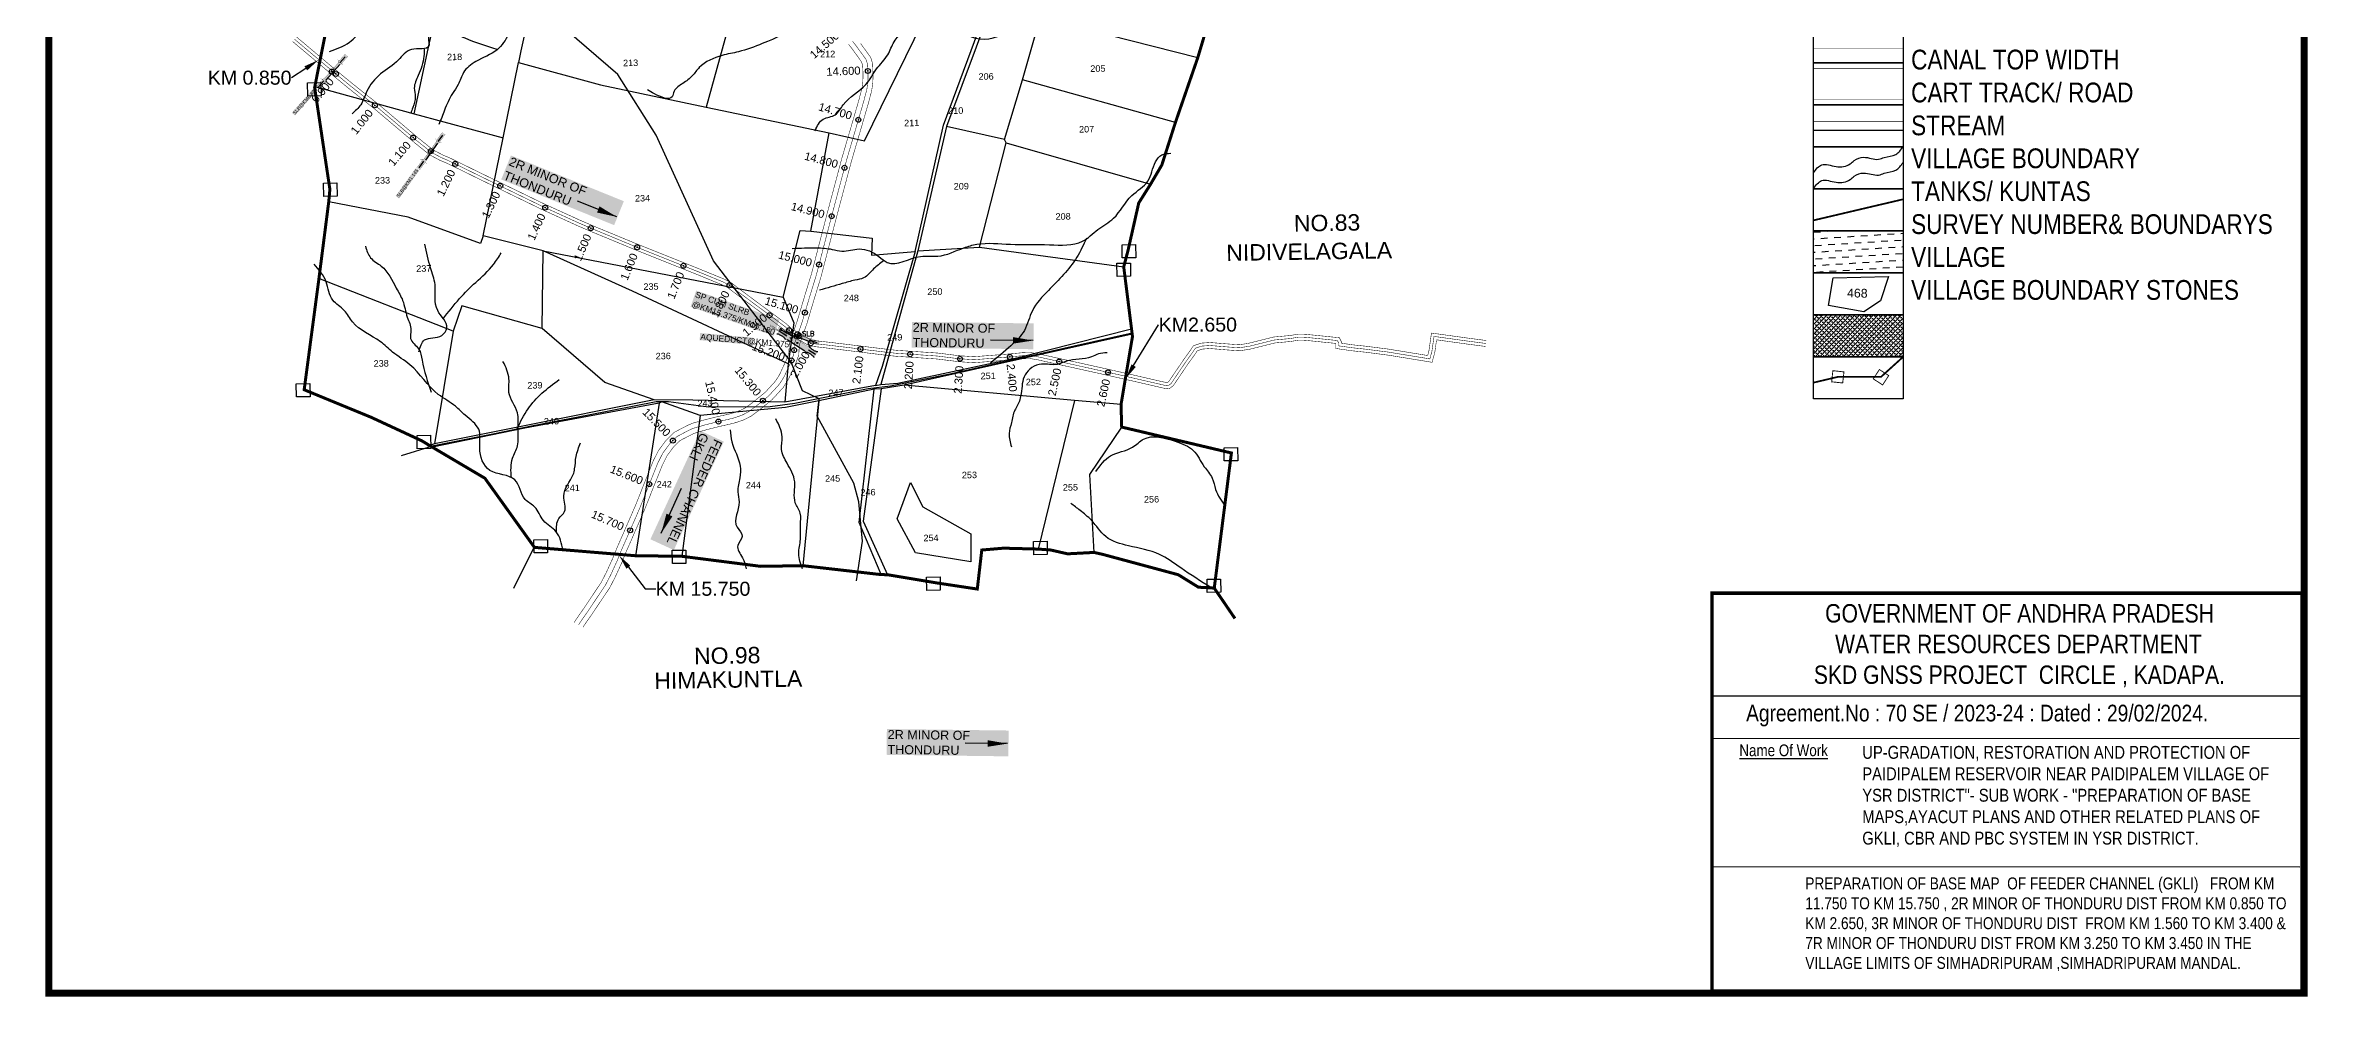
# Model space of a CAD drawing. Header units: inches. Extents: x 188249 to 207649, y 1614199 to 1620310.
# Drawn here: x 188249 to 192772, y 1614736 to 1616638 of the extents above; entities that cross this region are included whole.
import ezdxf
from ezdxf import colors
from ezdxf.entities.mleader import LeaderData, LeaderLine
from ezdxf.enums import TextEntityAlignment as Align
from ezdxf.math import Vec2, Vec3

# ---------------------------------------------------------------- set-up
doc = ezdxf.new("R2010")
doc.units = ezdxf.units.IN
doc.header["$LTSCALE"] = 15
doc.header["$MEASUREMENT"] = 0
doc.header["$PDMODE"] = 32
doc.header["$PDSIZE"] = 10
doc.linetypes.add('ACAD_ISO02W100', pattern=[15, 12, -3])
doc.linetypes.add('HIDDEN2', pattern=[0.1875, 0.125, -0.0625])
for name, color, linetype in [('BOUNDRY STONES', 240, 'Continuous'), ('CANAL1', 7, 'Continuous'), ('CHANAGE', 1, 'Continuous'), ('CS', 134, 'Continuous'), ('FRAME 025', 7, 'Continuous'), ('PAPER SIZE', 5, 'Continuous'), ('PLOT NO', 7, 'Continuous'), ('PLOTS', 7, 'Continuous'), ('PLOTS NO', 7, 'Continuous'), ('POINT', 2, 'Continuous'), ('ROADS', 1, 'Continuous'), ('STREAMS', 4, 'Continuous'), ('STRUCTURE', 5, 'Continuous'), ('tank', 4, 'Continuous'), ('TEXT', 1, 'Continuous'), ('text2', 7, 'Continuous'), ('TITLEBLOCK', 7, 'Continuous'), ('VILLAGE', 30, 'Continuous'), ('VILLAGE BOUNDRY', 5, 'Continuous'), ('VILLAGE STONES', 240, 'Continuous')]:
    doc.layers.add(name, color=color, linetype=linetype)
doc.styles.add('ARIALN', font='ARIALN.TTF')
doc.styles.add('section', font='romant.shx', dxfattribs={"height": 2})
doc.styles.get("Standard").update_dxf_attribs({"font": 'arial.ttf'})
doc.linetypes.add('DOTS', pattern='A,1e-06,-3,["●",Standard,S=3,R=0,X=-1.25,Y=-1.25],-3', length=6.000001)
doc.dimstyles.get("Standard").update_dxf_attribs({"dimtxt": 0.18, "dimasz": 0.18, "dimexe": 0.18, "dimexo": 0.0625, "dimgap": 0.09, "dimtad": 0, "dimtih": 1, "dimtoh": 1, "dimdec": 4, "dimzin": 0, "dimdsep": 46, "dimtxsty": 'Standard', "dimcen": 0.09, "dimadec": 0, "dimazin": 0, "dimtfac": 1, "dimtdec": 4, "dimtofl": 0, "dimtmove": 0, "dimatfit": 3, "dimfxl": 1, "dimtolj": 1, "dimtzin": 0, "dimarcsym": 0})

# ---------------------------------------------------------------- blocks, each defined once
blk = doc.blocks.new('SLB')
at = {"layer": 'STRUCTURE'}
h = blk.add_hatch(dxfattribs=at)
h.set_pattern_fill('DOTS', color=6, scale=20, angle=320.37225, style=0)
h.set_pattern_definition([(320.372247934, (-159.4327, -72.9564), (1.2786241598, 0.5641323054), [0, -1.25])])
h.paths.add_polyline_path([(769699.5, 1706871.1), (769699.5, 1706861.1), (769729.1, 1706861.1), (769732.1, 1706863.1), (769792.1, 1706863.1), (769795.1, 1706861.1), (769824.7, 1706861.1), (769824.7, 1706871.1), (769795.1, 1706871.1), (769792.1, 1706869.1), (769732.1, 1706869.1), (769729.1, 1706871.1)])
at = {"layer": 'STRUCTURE', "color": 6, "linetype": 'ACAD_ISO02W100', "ltscale": 0.5, "const_width": 0.5}
for points in [[(769699.5, 1706871.1), (769729.1, 1706871.1)], [(769699.5, 1706861.1), (769729.1, 1706861.1)], [(769795.1, 1706871.1), (769824.7, 1706871.1)], [(769795.1, 1706861.1), (769824.7, 1706861.1)]]:
    blk.add_lwpolyline(points, dxfattribs=at)
at = {"layer": 'STRUCTURE', "color": 6, "const_width": 0.628}
for points in [[(769726.1, 1706877.1), (769726.1, 1706873.1), (769732.1, 1706869.1), (769792.1, 1706869.1), (769798.1, 1706873.1), (769798.1, 1706877.1)], [(769726.1, 1706855.1), (769726.1, 1706859.1), (769732.1, 1706863.1), (769792.1, 1706863.1), (769798.1, 1706859.1), (769798.1, 1706855.1)]]:
    blk.add_lwpolyline(points, dxfattribs=at)
at = {"layer": 'STRUCTURE', "color": 6}
blk.add_lwpolyline([(769732.1, 1706863.1), (769792.1, 1706863.1)], dxfattribs=at)
blk.add_lwpolyline([(769732.1, 1706863.1), (769792.1, 1706863.1)], dxfattribs=at)
at = {"layer": 'STRUCTURE', "color": 0}
blk.add_circle((769762.1, 1706866.1), 1.24, dxfattribs=at)
for points in [[(769703.8, 1706866), (769726.7, 1706866)], [(769818.6, 1706865.8), (769795.7, 1706865.8)]]:
    blk.add_leader(points, dimstyle='Standard', override={"dimasz": 10, "dimgap": 0.09, "dimtad": 0}, dxfattribs=at)
blk = doc.blocks.new('SP')
at = {"layer": 'STRUCTURE'}
h = blk.add_hatch(dxfattribs=at)
h.set_pattern_fill('DASH', color=256, scale=8, style=0)
edge = h.paths.add_edge_path()
edge.add_spline(control_points=[(769825.7, 1706742.1), (769825.3, 1706741.8), (769823.8, 1706740.8), (769820.9, 1706740.3), (769817, 1706739.7), (769811.4, 1706738.9), (769804, 1706739.7), (769798.4, 1706741), (769795.6, 1706741.6)], knot_values=[0, 0, 0, 0, 1.613557, 5.24513, 8.624976, 13.470124, 22.190216, 30.746377, 30.746377, 30.746377, 30.746377], degree=3, periodic=0)
edge.add_line((769795.6, 1706741.6), (769792.6, 1706739.6))
edge.add_line((769792.6, 1706739.6), (769732.6, 1706739.6))
edge.add_line((769732.6, 1706739.6), (769729.6, 1706741.6))
edge.add_spline(control_points=[(769729.6, 1706741.6), (769726.9, 1706740.9), (769721.3, 1706739.5), (769713.9, 1706738.5), (769708.3, 1706739.1), (769704.4, 1706739.6), (769701.5, 1706740), (769700, 1706741), (769699.5, 1706741.3)], knot_values=[0, 0, 0, 0, 8.556161, 17.276253, 22.121402, 25.501247, 29.13282, 30.746377, 30.746377, 30.746377, 30.746377], degree=3, periodic=0)
edge.add_line((769699.5, 1706741.3), (769699.5, 1706722.1))
edge.add_spline(control_points=[(769699.5, 1706722.1), (769700, 1706722.4), (769701.4, 1706723.4), (769704.3, 1706724), (769708.2, 1706724.5), (769713.8, 1706725.3), (769721.2, 1706724.5), (769726.8, 1706723.3), (769729.6, 1706722.6)], knot_values=[0, 0, 0, 0, 1.613557, 5.24513, 8.624976, 13.470124, 22.190216, 30.746377, 30.746377, 30.746377, 30.746377], degree=3, periodic=0)
edge.add_line((769729.6, 1706722.6), (769732.6, 1706724.6))
edge.add_line((769732.6, 1706724.6), (769792.6, 1706724.6))
edge.add_line((769792.6, 1706724.6), (769795.6, 1706722.6))
edge.add_spline(control_points=[(769795.6, 1706722.6), (769798.4, 1706723.3), (769803.9, 1706724.8), (769811.3, 1706725.8), (769817, 1706725.1), (769820.9, 1706724.7), (769823.8, 1706724.2), (769825.2, 1706723.3), (769825.7, 1706723)], knot_values=[0, 0, 0, 0, 8.556161, 17.276253, 22.121402, 25.501247, 29.13282, 30.746377, 30.746377, 30.746377, 30.746377], degree=3, periodic=0)
edge.add_line((769825.7, 1706723), (769825.7, 1706742.1))
h.paths.add_polyline_path([(769764.2, 1706732.1, -1), (769761.1, 1706732.1, -1)], flags=0)
h.paths.add_polyline_path([(769761.1, 1706732.1, 1), (769764.2, 1706732.1, 1)], flags=16)
at = {"layer": 'STRUCTURE', "const_width": 0.628}
for points in [[(769726.6, 1706747.6), (769726.6, 1706743.6), (769732.6, 1706739.6), (769792.6, 1706739.6), (769798.6, 1706743.6), (769798.6, 1706747.6)], [(769726.6, 1706716.6), (769726.6, 1706720.6), (769732.6, 1706724.6), (769792.6, 1706724.6), (769798.6, 1706720.6), (769798.6, 1706716.6)]]:
    blk.add_lwpolyline(points, dxfattribs=at)
at = {"layer": 'STRUCTURE', "color": 3}
blk.add_lwpolyline([(769732.6, 1706724.6), (769792.6, 1706724.6)], dxfattribs=at)
blk.add_lwpolyline([(769732.6, 1706724.6), (769792.6, 1706724.6)], dxfattribs=at)
at = {"layer": 'STRUCTURE', "color": 0}
blk.add_circle((769762.6, 1706732.1), 1.55, dxfattribs=at)
at = {"layer": 'STRUCTURE'}
for points in [[(769699.5, 1706741.3), (769700.9, 1706740.5), (769704.4, 1706739.6), (769707.8, 1706739.2), (769712.6, 1706738.8), (769721.3, 1706739.7), (769729.6, 1706741.6)], [(769699.5, 1706722.1), (769700.9, 1706723), (769704.4, 1706724), (769707.7, 1706724.5), (769712.5, 1706725), (769721.2, 1706724.4), (769729.6, 1706722.6)], [(769825.7, 1706742.1), (769824.3, 1706741.3), (769820.8, 1706740.3), (769817.5, 1706739.8), (769812.7, 1706739.2), (769804, 1706739.9), (769795.6, 1706741.6)], [(769825.7, 1706723), (769824.3, 1706723.8), (769820.8, 1706724.7), (769817.4, 1706725.1), (769812.6, 1706725.5), (769803.9, 1706724.6), (769795.6, 1706722.6)]]:
    blk.add_spline(points, degree=3, dxfattribs=at)
at = {"layer": 'STRUCTURE', "color": 0}
blk.add_text('STREAM', height=5, dxfattribs=at).set_placement((769684.3, 1706732.1), align=Align.MIDDLE_CENTER)
for points in [[(769727.4, 1706732.1), (769700.8, 1706732.1)], [(769824.4, 1706732.1), (769800.5, 1706732.1)]]:
    blk.add_leader(points, dimstyle='Standard', override={"dimasz": 10, "dimgap": 0.09, "dimtad": 0}, dxfattribs=at)

msp = doc.modelspace()

# ---------------------------------------------------------------- hatches: boundary and pattern name
at = {"layer": 'tank'}
h = msp.add_hatch(dxfattribs=at)
h.set_pattern_fill('DASH', color=256, scale=106.712442, angle=3.5405, style=0)
h.set_pattern_definition([(3.5405362, (-487355.44, 125752.285), (12.48984652, 14.13734509), [13.3390553, -13.3390553])])
h.paths.add_polyline_path([(191784.1, 1616266.7), (191963.3, 1616266.7), (191963.3, 1616182.7), (191784.1, 1616182.7)])
at = {"layer": 'VILLAGE', "linetype": 'Continuous'}
h = msp.add_hatch(dxfattribs=at)
h.set_pattern_fill('SACNCR', color=256, scale=71.675172, angle=1.5303, style=0)
h.set_pattern_definition([(46.53031993, (-487355.4396, 125752.285), (-4.876634484, 4.622851217), []), (46.53031993, (-487350.69, 125752.412), (-4.876634484, 4.622851217), [0, -6.7195474])])
h.paths.add_polyline_path([(191784.1, 1616098.6), (191963.3, 1616098.6), (191963.3, 1616014.6), (191784.1, 1616014.6)])

# ---------------------------------------------------------------- linework, layer by layer
at = {"layer": 'BOUNDRY STONES'}
for points in [[(188773.1, 1616562.6), (188800.1, 1616563), (188800.5, 1616536.5), (188773.5, 1616536.1)], [(188805, 1616362), (188832, 1616362.5), (188832.5, 1616336), (188805.5, 1616335.5)], [(190401.7, 1616238.9), (190428.7, 1616239.3), (190429.1, 1616212.8), (190402.1, 1616212.4)], [(190391.4, 1616201.9), (190418.4, 1616202.3), (190418.8, 1616175.8), (190391.8, 1616175.4)], [(188750.8, 1615961.1), (188777.8, 1615961.6), (188778.2, 1615935), (188751.2, 1615934.6)], [(188992.2, 1615857.6), (189019.2, 1615858.1), (189019.6, 1615831.5), (188992.6, 1615831.1)], [(190605.6, 1615833.2), (190632.6, 1615833.6), (190633.1, 1615807.1), (190606.1, 1615806.7)], [(189225.8, 1615649.3), (189252.9, 1615649.8), (189253.3, 1615623.3), (189226.3, 1615622.8)], [(189502.5, 1615628), (189529.5, 1615628.4), (189529.9, 1615601.9), (189502.9, 1615601.5)], [(190224.6, 1615645.5), (190251.7, 1615646), (190252.1, 1615619.5), (190225.1, 1615619)], [(190010.9, 1615574.5), (190037.9, 1615575), (190038.4, 1615548.4), (190011.4, 1615548)], [(190571.8, 1615570.1), (190598.8, 1615570.6), (190599.2, 1615544.1), (190572.2, 1615543.6)]]:
    msp.add_lwpolyline(points, close=True, dxfattribs=at)
at = {"layer": 'CANAL1', "color": 1, "linetype": 'HIDDEN2', "ltscale": 4, "const_width": 1}
for points in [[(188747.4, 1616649.5), (188777.7, 1616624), (188822.6, 1616586.3), (188860.3, 1616555.3), (188913.7, 1616512.9), (188989.9, 1616448.3), (189021.1, 1616423.4), (189040.6, 1616413.1), (189054.7, 1616407.1), (189122.1, 1616374.1), (189242.4, 1616315.7), (189315.2, 1616282.5), (189343.2, 1616270.5), (189433.6, 1616233.1), (189556.4, 1616184.1), (189602.8, 1616165), (189617.2, 1616157.8), (189626.1, 1616150.7), (189727.7, 1616075.4), (189737.5, 1616065.8), (189780.4, 1616041.6), (189789.1, 1616041.1), (189847.6, 1616034.2), (189925.1, 1616024.6), (189950.3, 1616021.9), (190032.2, 1616016.4), (190074.9, 1616011.1), (190105.5, 1616009), (190174, 1616014.3), (190205, 1616017.2), (190217.5, 1616017.5), (190234.9, 1616014.5), (190249.2, 1616011.4), (190353.3, 1615988.3), (190394.8, 1615979.1), (190471, 1615961.6), (190490.9, 1615957), (190494.6, 1615957.5), (190499.6, 1615961.1), (190531.8, 1616008.6), (190541.6, 1616021.9), (190548.4, 1616032.1), (190561.6, 1616036.3), (190577.4, 1616037.4), (190618.6, 1616034.1), (190635.8, 1616033), (190654.6, 1616035.6), (190705.9, 1616048.4), (190737.5, 1616051.3), (190754.3, 1616054.1), (190767.8, 1616053.9), (190832.4, 1616047.4), (190834.3, 1616043.6), (190834.5, 1616036.8), (190862, 1616032.9), (190890.4, 1616029.9), (190934.4, 1616024.2), (191013.2, 1616011.3), (191017.2, 1616010.6), (191021.2, 1616025.5), (191025.5, 1616055.6), (191097.6, 1616045.6), (191129.6, 1616041.5)], [(189863, 1616645.7), (189871.1, 1616635.1), (189882.5, 1616619.3), (189890, 1616609.1), (189893.1, 1616598.8), (189893.9, 1616580.2), (189893.5, 1616564.5), (189891.5, 1616549.4), (189885, 1616524.8), (189871.5, 1616478.2), (189851.2, 1616409), (189838.3, 1616360.9), (189822, 1616299.4), (189808.6, 1616248), (189790.4, 1616178), (189776.7, 1616133.4), (189762.3, 1616084.9), (189754.8, 1616063.3), (189746.4, 1616040.1), (189745.5, 1616020.5), (189740, 1616005.2), (189732.4, 1615988.8), (189725.8, 1615974.5), (189716.4, 1615959.8), (189695.3, 1615936.7), (189671.9, 1615917.6), (189655.3, 1615905.1), (189642.2, 1615898.3), (189627.8, 1615893.2), (189615.5, 1615890), (189593.6, 1615885.1), (189569.9, 1615879.2), (189559.1, 1615876.2), (189548.5, 1615873.3), (189539.3, 1615869.7), (189529.3, 1615864.7), (189522.1, 1615860.8), (189512.4, 1615855.7), (189497.4, 1615841.1), (189483.8, 1615822.8), (189473.8, 1615803.1), (189454.4, 1615754.7), (189437.5, 1615712.4), (189400.6, 1615627.8), (189392.4, 1615607.4), (189379.2, 1615578.5), (189368.6, 1615558.1), (189331.9, 1615503.5), (189318.2, 1615484), (189315.1, 1615479.2)]]:
    msp.add_lwpolyline(points, dxfattribs=at)
at = {"layer": 'CANAL1', "color": 200, "const_width": 1}
for points in [[(188751.5, 1616654), (188781.6, 1616628.6), (188826.4, 1616590.9), (188864.1, 1616560), (188917.5, 1616517.5), (188993.7, 1616452.9), (189024.4, 1616428.4), (189043.2, 1616418.5), (189057.2, 1616412.6), (189124.7, 1616379.5), (189245, 1616321.1), (189317.7, 1616288), (189345.5, 1616276), (189435.9, 1616238.7), (189558.7, 1616189.6), (189605.3, 1616170.5), (189620.5, 1616162.9), (189629.8, 1616155.5), (189731.6, 1616079.9), (189741.1, 1616070.6), (189782.1, 1616047.5), (189789.7, 1616047), (189848.4, 1616040.1), (189925.8, 1616030.6), (189950.8, 1616027.8), (190032.7, 1616022.4), (190075.5, 1616017.1), (190105.5, 1616015), (190173.5, 1616020.3), (190204.6, 1616023.2), (190218, 1616023.5), (190236.1, 1616020.4), (190250.5, 1616017.2), (190354.6, 1615994.2), (190396.1, 1615984.9), (190472.4, 1615967.4), (190491.2, 1615963.1), (190492.3, 1615963.3), (190495.2, 1615965.4), (190526.9, 1616012), (190536.7, 1616025.4), (190544.6, 1616037.1), (190560.5, 1616042.2), (190577.5, 1616043.4), (190619.1, 1616040.1), (190635.6, 1616039), (190653.4, 1616041.5), (190704.9, 1616054.4), (190736.7, 1616057.3), (190753.8, 1616060.1), (190768.2, 1616059.9), (190836.2, 1616053), (190840.2, 1616045.1), (190840.3, 1616042.1), (190862.7, 1616038.8), (190891.1, 1616035.8), (190935.3, 1616030.1), (191012.8, 1616017.4), (191015.3, 1616026.7), (191020.4, 1616062.3), (191098.4, 1616051.5), (191130.4, 1616047.4)], [(188743.4, 1616645.1), (188773.9, 1616619.5), (188818.7, 1616581.7), (188856.5, 1616550.6), (188909.9, 1616508.2), (188986.1, 1616443.7), (189017.8, 1616418.3), (189038, 1616407.6), (189052.2, 1616401.7), (189119.5, 1616368.7), (189239.9, 1616310.3), (189312.8, 1616277), (189340.8, 1616265), (189431.4, 1616227.6), (189554.2, 1616178.5), (189600.3, 1616159.5), (189614, 1616152.8), (189622.5, 1616146), (189723.8, 1616070.8), (189733.9, 1616060.9), (189778.6, 1616035.7), (189788.6, 1616035.1), (189846.9, 1616028.2), (189924.4, 1616018.6), (189949.8, 1616015.9), (190031.6, 1616010.5), (190074.3, 1616005.2), (190105.5, 1616003), (190174.5, 1616008.3), (190205.3, 1616011.2), (190217.1, 1616011.5), (190233.8, 1616008.7), (190247.9, 1616005.5), (190352, 1615982.5), (190393.5, 1615973.2), (190469.7, 1615955.7), (190490.6, 1615950.9), (190497, 1615951.8), (190504, 1615956.9), (190536.7, 1616005.1), (190546.6, 1616018.5), (190552.2, 1616027), (190562.8, 1616030.3), (190577.4, 1616031.4), (190618.2, 1616028.1), (190636, 1616026.9), (190655.7, 1616029.7), (190706.9, 1616042.5), (190738.2, 1616045.4), (190754.7, 1616048.1), (190767.5, 1616047.9), (190828.3, 1616041.7), (190828.6, 1616031.6), (190861.3, 1616026.9), (190889.7, 1616023.9), (190933.5, 1616018.2), (191012.3, 1616005.4), (191021.6, 1616003.8), (191027.1, 1616024.2), (191030.6, 1616048.8), (191096.8, 1616039.6), (191128.9, 1616035.5)], [(189855.1, 1616639.6), (189863.1, 1616629.1), (189874.4, 1616613.4), (189880.9, 1616604.5), (189883.1, 1616597.2), (189883.9, 1616580.1), (189883.5, 1616565.3), (189881.7, 1616551.4), (189875.4, 1616527.5), (189861.9, 1616481), (189841.5, 1616411.7), (189828.7, 1616363.5), (189812.3, 1616302), (189798.9, 1616250.5), (189780.8, 1616180.7), (189767.1, 1616136.3), (189752.8, 1616088), (189745.4, 1616066.7), (189736.5, 1616042.1), (189735.6, 1616022.4), (189730.8, 1616009), (189723.3, 1615993), (189717, 1615979.3), (189708.5, 1615965.9), (189688.4, 1615944), (189665.8, 1615925.5), (189650, 1615913.6), (189638.2, 1615907.5), (189624.9, 1615902.8), (189613.2, 1615899.7), (189591.3, 1615894.9), (189567.4, 1615888.9), (189556.4, 1615885.8), (189545.3, 1615882.8), (189535.2, 1615878.8), (189524.7, 1615873.5), (189517.4, 1615869.7), (189506.5, 1615863.9), (189489.8, 1615847.7), (189475.3, 1615828.1), (189464.6, 1615807.3), (189445.1, 1615758.4), (189428.3, 1615716.2), (189391.4, 1615631.7), (189383.2, 1615611.4), (189370.2, 1615582.9), (189360, 1615563.3), (189323.6, 1615509.1), (189310, 1615489.6), (189306.2, 1615483.8)], [(189879.2, 1616641), (189890.6, 1616625.1), (189899.1, 1616613.6), (189903, 1616600.5), (189903.9, 1616580.3), (189903.5, 1616563.7), (189901.3, 1616547.5), (189894.7, 1616522.2), (189881.1, 1616475.4), (189860.8, 1616406.3), (189848, 1616358.4), (189831.6, 1616296.9), (189818.2, 1616245.5), (189800, 1616175.3), (189786.3, 1616130.5), (189771.8, 1616081.8), (189764.2, 1616060), (189756.4, 1616038.1), (189755.4, 1616018.5), (189749.3, 1616001.4), (189741.5, 1615984.6), (189734.6, 1615969.7), (189724.4, 1615953.7), (189702.2, 1615929.4), (189678.1, 1615909.7), (189660.7, 1615896.6), (189646.2, 1615889.1), (189630.8, 1615883.7), (189617.9, 1615880.3), (189595.9, 1615875.4), (189572.5, 1615869.5), (189561.7, 1615866.5), (189551.6, 1615863.8), (189543.4, 1615860.5), (189533.9, 1615855.8), (189526.8, 1615852), (189518.3, 1615847.6), (189504.9, 1615834.5), (189492.3, 1615817.6), (189482.9, 1615799), (189463.6, 1615751), (189446.7, 1615708.5), (189409.8, 1615623.9), (189401.6, 1615603.5), (189388.2, 1615574.2), (189377.3, 1615553), (189340.1, 1615497.8), (189326.5, 1615478.4), (189324, 1615474.5)]]:
    msp.add_lwpolyline(points, dxfattribs=at)
at = {"layer": 'CANAL1', "color": 5, "ltscale": 100, "const_width": 0.878, "elevation": -4}
msp.add_lwpolyline([(191963.3, 1616631.6), (191784.1, 1616631.6)], dxfattribs=at)
at = {"layer": 'CANAL1', "color": 1, "ltscale": 100, "const_width": 0.878, "elevation": -4}
for points in [[(191963.3, 1616591.5), (191784.1, 1616591.5)], [(191963.3, 1616530), (191784.1, 1616530)]]:
    msp.add_lwpolyline(points, dxfattribs=at)
at = {"layer": 'CS', "color": 3}
for p in [(188830, 1616580.2), (188907.9, 1616517.5), (188984.3, 1616453), (189068.5, 1616400.4), (189158.4, 1616356.5), (189248.4, 1616313), (189339.6, 1616272), (189432, 1616233.8), (189524.9, 1616196.7), (189617, 1616157.9), (189697.1, 1616098), (189779.5, 1616042.1), (189878.7, 1616030.3), (189978.2, 1616020), (190077.7, 1616010.9), (190177.4, 1616014.6), (190276.1, 1616005.4), (190373.7, 1615983.8)]:
    msp.add_point(p, dxfattribs=at)
at = {"layer": 'FRAME 025', "lineweight": -3}
msp.add_lwpolyline([(191581.2, 1615337.3), (192761.1, 1615337.3)], dxfattribs=at)
at = {"layer": 'FRAME 025', "lineweight": -3, "elevation": 4.3}
for points in [[(191581.9, 1615251.6), (192756.2, 1615252.4)], [(191581.8, 1614996.1), (192756.9, 1614995.5)]]:
    msp.add_lwpolyline(points, dxfattribs=at)
at = {"layer": 'PAPER SIZE', "color": 5}
for points, const_width in [([(188255.8, 1619493.4), (192765.4, 1619493.4), (192765.4, 1614742.7), (188255.8, 1614742.7)], 14.1), ([(192761.1, 1614746.7), (191581.2, 1614746.7), (191581.2, 1615542.2), (192761.1, 1615542.2)], 7.03)]:
    msp.add_lwpolyline(points, close=True, dxfattribs=dict(at, const_width=const_width))
at = {"layer": 'PLOT NO', "elevation": -4}
for points in [[(191784.1, 1616686.8), (191963.3, 1616686.8), (191963.3, 1616602.7), (191784.1, 1616602.7)], [(191784.1, 1616602.7), (191963.3, 1616602.7), (191963.3, 1616518.7), (191784.1, 1616518.7)], [(191784.1, 1616518.7), (191963.3, 1616518.7), (191963.3, 1616434.7), (191784.1, 1616434.7)], [(191784.1, 1616434.7), (191963.3, 1616434.7), (191963.3, 1616350.7), (191784.1, 1616350.7)], [(191784.1, 1616350.7), (191963.3, 1616350.7), (191963.3, 1616266.7), (191784.1, 1616266.7)], [(191784.1, 1616266.7), (191963.3, 1616266.7), (191963.3, 1616182.7), (191784.1, 1616182.7)], [(191784.1, 1616182.7), (191963.3, 1616182.7), (191963.3, 1616098.6), (191784.1, 1616098.6)], [(191784.1, 1616098.6), (191963.3, 1616098.6), (191963.3, 1616014.6), (191784.1, 1616014.6)], [(191784.1, 1616014.6), (191963.3, 1616014.6), (191963.3, 1615930.6), (191784.1, 1615930.6)]]:
    msp.add_lwpolyline(points, close=True, dxfattribs=at)
msp.add_lwpolyline([(191814.1, 1616117.4), (191823.3, 1616172.8), (191933.9, 1616175.2), (191918, 1616126.7), (191884.6, 1616104.5), (191814.1, 1616117.4)], dxfattribs=at)
at = {"layer": 'PLOT NO', "color": 4}
for points in [[(191784.1, 1616382.7, -4), (191800.6, 1616398.5, -4), (191829.3, 1616395.2, -4), (191857.5, 1616400.6, -4), (191865.7, 1616407.2, -4), (191884.7, 1616413.7, -4), (191899.6, 1616411.3, -4), (191914.4, 1616409.7, -4), (191925.5, 1616413.3, -4), (191948.7, 1616419.5, -4), (191963.3, 1616434.7, -4)], [(191784.1, 1616351.3, -4), (191800.6, 1616367.1, -4), (191829.3, 1616363.7, -4), (191857.5, 1616369.1, -4), (191865.7, 1616375.8, -4), (191884.7, 1616382.2, -4), (191899.6, 1616379.8, -4), (191914.4, 1616378.2, -4), (191925.5, 1616381.8, -4), (191948.7, 1616388, -4), (191963.3, 1616403.2, -4)]]:
    msp.add_spline(points, degree=3, dxfattribs=at)
at = {"layer": 'PLOTS'}
for points in [[(189812, 1617261.1), (189781.4, 1617146.7), (189690.9, 1616908.7), (189628.9, 1616726.6), (189570, 1616513.8)], [(188787.8, 1616555.1), (188986.6, 1616500.7), (189164.4, 1616452.5), (189195.2, 1616602.9), (189359.2, 1616558.6), (189570, 1616513.8), (189816.1, 1616462.6), (189886.6, 1616446.6), (190035.3, 1616750.5), (190133.3, 1616717.3), (190151.4, 1616762), (190161.6, 1616974.1), (190166.9, 1617087)], [(188986.6, 1616500.7), (189016.7, 1616639.5), (189046.6, 1616768.6), (189023.1, 1616780.1), (189070, 1616929.3), (188973.9, 1616966.2), (189017.5, 1617071.7)], [(189271.5, 1616699), (189217.6, 1616707.2), (189199.5, 1616626.3), (189195.2, 1616602.9)], [(189779.7, 1616266.3), (189902.2, 1616252.3), (189900.9, 1616217.9), (189987.8, 1616225.4), (190044.6, 1616478.2), (190133.3, 1616717.3)], [(190140.7, 1616715.8), (190050.8, 1616475.4), (189993.6, 1616227), (189919.7, 1615959.3), (189953.7, 1615962), (190194, 1616013.5), (190420.7, 1616070.5)], [(190117, 1616234.1), (190169.8, 1616442.7), (190167, 1616449.1), (190202.8, 1616568.8), (190238.5, 1616694.7), (190140.7, 1616715.8)], [(190238.5, 1616694.7), (190374.5, 1616658.2), (190553.3, 1616613.3)], [(190508.3, 1616482.9), (190202.8, 1616568.8)], [(190167, 1616449.1), (190050.8, 1616475.4)], [(189124.6, 1616256.5), (189164.4, 1616452.5)], [(189244.2, 1616226.5), (189724.5, 1616134.2), (189758.3, 1616267.2), (189779.7, 1616266.3), (189816.1, 1616462.6)], [(190169.8, 1616442.7), (190458.7, 1616359.8)], [(189242.1, 1616071.4), (189244.2, 1616226.5), (189124.6, 1616256.5), (189119.2, 1616241.2), (188974.1, 1616294.1), (188815.6, 1616324.7)], [(189734, 1616000.7), (189423, 1616146.3), (189244.2, 1616226.5)], [(189987.8, 1616225.4), (189921.8, 1615995.7), (189909, 1615957.5), (189919.7, 1615959.3)], [(189993.6, 1616227), (190117, 1616234.1), (190405.1, 1616194.6)], [(189466.5, 1615928.9), (189367.8, 1615963.8), (189242.1, 1616071.4), (189081.4, 1616116.6), (189064.2, 1616066), (188796, 1616171.1)], [(189724.5, 1616134.2), (189745.2, 1616082.5), (189734, 1616000.7), (189727.2, 1615924), (189543.3, 1615927.9), (189466.5, 1615928.9)], [(190422, 1616060.4), (190141.4, 1615997.4), (189966.2, 1615958.1), (189920.4, 1615950.6), (189906.4, 1615950.4), (189795.5, 1615926.9), (189728.9, 1615913.8), (189558.4, 1615897.5), (189481.4, 1615925.1), (189476.5, 1615922.1), (189207.5, 1615871.9), (189023.2, 1615833.9)], [(189064.2, 1616066), (189026.8, 1615841.2)], [(189466.5, 1615928.9), (189193.6, 1615873.9), (189026.8, 1615841.2), (189012.6, 1615836.1)], [(189476.5, 1615922.1), (189429, 1615617.2)], [(189909, 1615957.5), (189727.2, 1615924)], [(189795.5, 1615926.9), (189763.6, 1615597.3)], [(189920.4, 1615579.4), (189875.9, 1615683.8), (189906.4, 1615950.4)], [(189920.4, 1615950.6), (189884.1, 1615686.3), (189932.5, 1615579.3)], [(190399.8, 1615919.8), (190306.6, 1615927.4), (189966.2, 1615958.1)], [(190306.6, 1615927.4), (190234.1, 1615630.5)], [(189558.4, 1615897.5), (189521.4, 1615616.1)], [(190345.7, 1615623.8), (190337.6, 1615779.3), (190401, 1615874.4)], [(189951.8, 1615691), (189978.7, 1615763.5), (190003.6, 1615715), (190099.4, 1615661.3), (190099.6, 1615604.7), (189988.8, 1615623), (189951.8, 1615691)]]:
    msp.add_lwpolyline(points, dxfattribs=at)
at = {"layer": 'POINT'}
for p in [(188822, 1616585, 16), (189020, 1616426, 17), (189736, 1616068, 18), (189753, 1616060, 19), (189755, 1616056, 31), (189755, 1616056, 31)]:
    msp.add_point(p, dxfattribs=at)
at = {"layer": 'ROADS'}
for points in [[(189870.6, 1615567.3), (189882.8, 1615646.1), (189880.4, 1615673.6), (189875.6, 1615725), (189865.8, 1615762), (189792.1, 1615896.1), (189796.4, 1615930.9), (189762.6, 1615946.7), (189740.2, 1616004.4), (189585.1, 1616206.5), (189470.1, 1616458.2), (189393.8, 1616579.2), (189268.6, 1616686.9), (189215, 1616816.2), (189078.6, 1617030.3), (188979.7, 1617244.7), (188935.7, 1617363.6), (188914.5, 1617398.5), (188906.3, 1617399.4)], [(188960.9, 1615817.4), (189025.6, 1615837.4), (189146.7, 1615861.7), (189221.1, 1615876.6), (189335.1, 1615899.1), (189470, 1615925.2), (189494.8, 1615925.8), (189574.7, 1615914.6), (189698.2, 1615915.3), (189747.7, 1615921.9), (189894, 1615951.3), (189938.6, 1615956.6), (190060.5, 1615981.6), (190305.8, 1616036.9), (190421.7, 1616062.6)]]:
    msp.add_lwpolyline(points, dxfattribs=at)
at = {"layer": 'ROADS', "ltscale": 0.15, "const_width": 1.76, "elevation": -4}
msp.add_lwpolyline([(191784.1, 1616485.5), (191963.3, 1616485.5)], dxfattribs=at)
at = {"layer": 'ROADS', "linetype": 'DOTS', "ltscale": 0.5, "elevation": -4}
msp.add_lwpolyline([(191784.1, 1616467.9), (191963.3, 1616467.9)], dxfattribs=at)
at = {"layer": 'STREAMS'}
for points in [[(188817.2, 1616624.9), (188856.8, 1616643.7), (188882.4, 1616671.8), (188904.2, 1616711.4), (188948.3, 1616737.9), (188985, 1616758.2), (189010.9, 1616787.2), (189053.1, 1616833.8), (189085.9, 1616876), (189105, 1616901.8), (189121.7, 1616924.6), (189157.6, 1616952.4), (189185.8, 1616971.2), (189207.7, 1616988.9), (189250, 1617005.1), (189309, 1617034.8), (189360.1, 1617053.1), (189428.8, 1617121.2), (189490.1, 1617185.6), (189509.2, 1617207.8)], [(189357.2, 1617051.8), (189331.3, 1617017.5), (189302.2, 1616988.3), (189287.3, 1616955.1), (189285, 1616919.3), (189282.1, 1616877.8), (189280, 1616843.7), (189276.3, 1616815.5), (189279.1, 1616791.4), (189260, 1616776.9), (189231.8, 1616766.8), (189203.1, 1616738.5), (189185.9, 1616693.5), (189175, 1616660.3), (189152.2, 1616628.6), (189109.8, 1616605.1), (189085.1, 1616583), (189074.6, 1616558.9), (189063, 1616541), (189047, 1616507.7), (189036, 1616479.1)], [(189966.6, 1617024.3), (189947.3, 1616976.4), (189921.7, 1616894), (189915.2, 1616869.8), (189904.6, 1616851.9), (189899.7, 1616833.4), (189889.5, 1616825.2), (189866.2, 1616813.4), (189835.1, 1616784.2), (189814.4, 1616752), (189795.3, 1616725.9), (189757.6, 1616682.3), (189682.5, 1616640.9), (189635.1, 1616624.6), (189602, 1616617.2), (189556.5, 1616593), (189542.4, 1616576.7), (189523.7, 1616561.4), (189506.2, 1616545.7), (189502.3, 1616534.7), (189467.2, 1616540.4), (189452.8, 1616548.8)], [(189787.9, 1616466.8), (189804.4, 1616489.8), (189828.3, 1616498.7), (189844.2, 1616518.6), (189889.7, 1616559.3), (189910.9, 1616590.2), (189933.4, 1616618.7), (189946, 1616644.5), (189965.4, 1616666.4), (189995.8, 1616683.8), (190064.4, 1616674.1), (190108.7, 1616651.8), (190174.7, 1616670.2), (190201.6, 1616706.1), (190259.1, 1616717.5), (190296.7, 1616730.4), (190316.8, 1616736.8), (190418.4, 1616719), (190448.3, 1616700), (190479, 1616695.1), (190513.8, 1616703.3), (190547.1, 1616714.2), (190572.3, 1616737), (190585.1, 1616748), (190598.5, 1616745.7)], [(189152.1, 1616629.2), (189088.4, 1616651.5), (189056.2, 1616665.8), (189023.1, 1616669.2), (189014.8, 1616652.5), (189015.7, 1616636), (188981, 1616629.2), (188955.1, 1616608.2), (188919.1, 1616580.3), (188891.7, 1616545.6), (188879.6, 1616518.7), (188862.2, 1616500.7)], [(189006.5, 1616629.8), (189006, 1616615.5), (188994.5, 1616577.1), (188986.7, 1616551.9), (188988.7, 1616534.8), (188983.7, 1616513), (188979.6, 1616501.5)], [(189742.3, 1616231.5), (189791.2, 1616232.7), (189822.1, 1616229.6), (189841.7, 1616225.9), (189876.1, 1616230.5), (189915.5, 1616215.5), (189932.1, 1616203.5), (189998.9, 1616215.5), (190033.7, 1616216), (190085.7, 1616232.8), (190111.3, 1616239.8), (190178.5, 1616239.8), (190256.5, 1616238.9), (190322.7, 1616245.8), (190353.5, 1616269.2), (190384.7, 1616291.8), (190421.3, 1616337), (190453.5, 1616366.2), (190468.8, 1616404.5), (190481.2, 1616418.5), (190499.3, 1616421.7)], [(188996, 1616024.8), (189007.4, 1616048.6), (189041.6, 1616057.5), (189051.6, 1616072.4), (189033.4, 1616107.4), (189028.1, 1616159.4), (189019.2, 1616192.6), (189007.6, 1616240)], [(190330.6, 1616252.1), (190311.3, 1616213.7), (190254.4, 1616147.5), (190222.4, 1616107), (190206.4, 1616067.6), (190179.7, 1616037.1), (190138.5, 1616002.2)], [(189284, 1615628.2), (189270.2, 1615665), (189244.9, 1615687.7), (189227.4, 1615714.6), (189208.5, 1615729.8), (189188, 1615768.6), (189137.6, 1615787.9), (189117.5, 1615833.2), (189115.4, 1615870.1), (189088.4, 1615898), (189068.8, 1615916), (189034.6, 1615939.8), (188977.9, 1615999), (188943.3, 1616024.3), (188919, 1616044.9), (188863.2, 1616084.5), (188846.7, 1616107.6), (188823.8, 1616127.8), (188810.4, 1616164.9), (188786.3, 1616200.2)], [(188889, 1616235.7), (188899.3, 1616212.9), (188920.5, 1616196.3), (188950.7, 1616152.1), (188963.4, 1616127.3), (188972.7, 1616094.1), (188980, 1616068.2), (188979.3, 1616051.5), (188995.4, 1616030.7), (189002.1, 1616008.3), (189020.6, 1615944.1)], [(189044, 1616090), (189077.1, 1616131.3), (189109.5, 1616163.7), (189145.2, 1616199.6), (189160.5, 1616222.4)], [(189924.8, 1616206.6), (189904.9, 1616190.5), (189885, 1616172.6), (189867.5, 1616167.9), (189842.4, 1616161.2), (189796.6, 1616147.8)], [(190372, 1616023), (190354.7, 1616020.6), (190340.6, 1616014.5), (190290.4, 1616006.1), (190272, 1615999.6), (190240.8, 1616000.2), (190207.8, 1615979), (190200.1, 1615941.5), (190192.8, 1615917.9), (190187.2, 1615908), (190180.4, 1615883.2), (190176, 1615861.4), (190180.4, 1615834.7)], [(189180.7, 1615772.8), (189183.1, 1615812.4), (189193, 1615836.8), (189194, 1615870.9), (189192.9, 1615903), (189175.9, 1615943.8), (189176, 1615970.5), (189164, 1616005.4)], [(189192.5, 1615871.4), (189214.1, 1615910.8), (189241.8, 1615941.9), (189276.5, 1615969.2)], [(189762.9, 1615590.9), (189755.2, 1615621.4), (189758.8, 1615649.8), (189758.7, 1615678.6), (189758.3, 1615702.3), (189748.5, 1615723.1), (189747.2, 1615765.2), (189731.9, 1615802.4), (189721.1, 1615829.7), (189722, 1615855), (189709.5, 1615890.8)], [(189271.1, 1615664.9), (189275.7, 1615691.8), (189287, 1615705.4), (189285.5, 1615736.1), (189304.4, 1615779.7), (189307.3, 1615790.8), (189310.2, 1615815.5), (189319.3, 1615842.7)], [(189618.2, 1615868.9), (189621.7, 1615844.6), (189638.2, 1615796.4), (189637.6, 1615773), (189633.4, 1615744.8), (189636.2, 1615724.8), (189632.1, 1615674), (189642.4, 1615655.8), (189633.3, 1615637.8), (189642.8, 1615613.3), (189650, 1615590.9)], [(190349.5, 1615785.3), (190378.9, 1615817.1), (190422.7, 1615834.2), (190444.8, 1615850.3), (190508.1, 1615846), (190544.2, 1615827.4), (190566.2, 1615795.2), (190582, 1615772.2), (190588.7, 1615749.7), (190608.1, 1615716.4)], [(190579.3, 1615553.6), (190519.2, 1615592.8), (190476.3, 1615619.8), (190414.7, 1615637), (190369.4, 1615655.4), (190340.4, 1615688.1), (190317.8, 1615707.8), (190299.3, 1615722)]]:
    msp.add_spline(points, degree=3, dxfattribs=at)
at = {"layer": 'text2', "color": 3}
for p in [(189893.6, 1616586.2), (189874.5, 1616488.6), (189846.8, 1616392.6), (189821.1, 1616295.9), (189795.9, 1616199.1), (189767.7, 1616103.2), (189740.9, 1616007.5), (189745.9, 1616028.2), (189683.7, 1615927.2), (189594.8, 1615885.4), (189503.8, 1615847.4), (189456.6, 1615760.3), (189418.2, 1615668)]:
    msp.add_point(p, dxfattribs=at)
at = {"layer": 'VILLAGE BOUNDRY', "const_width": 6}
msp.add_lwpolyline([(190584.4, 1616717.5), (190553.3, 1616613.3), (190508.3, 1616482.9), (190481.3, 1616398.3), (190458.7, 1616359.8), (190435.1, 1616322.3), (190413.9, 1616228.3), (190405.1, 1616194.6), (190422.6, 1616055.4), (190422.6, 1616055.4), (190399.7, 1615919.5), (190401, 1615874.4), (190620.4, 1615822.6), (190586.1, 1615552.5), (190627.5, 1615491.7), (190586.1, 1615552.5), (190554.4, 1615554.3), (190514.2, 1615579.2), (190363.5, 1615619.8), (190345.7, 1615623.8), (190292.8, 1615621), (190259.4, 1615628.6), (190234.1, 1615630.5), (190164.6, 1615632.3), (190121.3, 1615628.6), (190112.3, 1615550.6), (190031.5, 1615562.8), (189932.5, 1615579.3), (189920.4, 1615579.4), (189763.6, 1615597.3), (189679.2, 1615596), (189521.4, 1615616.1), (189429, 1615617.2), (189226.9, 1615633.9), (189127.8, 1615772.1), (189023.2, 1615833.9), (189001.4, 1615847.1), (188900.4, 1615893.9), (188766.5, 1615949), (188796, 1616171.1), (188815.6, 1616324.7), (188817.9, 1616349.5), (188787.4, 1616553.1), (188831.9, 1616776.5)], dxfattribs=at)
at = {"layer": 'VILLAGE BOUNDRY', "linetype": 'ACAD_ISO02W100', "ltscale": 2, "const_width": 3.51, "elevation": -4}
for points in [[(191784.1, 1616287.6), (191963.3, 1616329.7)], [(191784.1, 1615963.2), (191833.7, 1615974.9), (191919.4, 1615974.9), (191963.3, 1616014.6)]]:
    msp.add_lwpolyline(points, dxfattribs=at)
at = {"layer": 'VILLAGE BOUNDRY'}
msp.add_lwpolyline([(189226.1, 1615635), (189185.1, 1615552)], dxfattribs=at)
at = {"layer": 'VILLAGE STONES', "const_width": 1.78, "elevation": -4}
for points in [[(191822.9, 1615987.1), (191845.1, 1615984.7), (191842.6, 1615962.5), (191820.5, 1615964.9)], [(191903.8, 1615970.7), (191915.9, 1615989.4), (191934.6, 1615977.3), (191922.5, 1615958.6)]]:
    msp.add_lwpolyline(points, close=True, dxfattribs=at)

# ---------------------------------------------------------------- block references
at = {"layer": 'STRUCTURE', "color": 0, "xscale": 0.7, "yscale": 0.7, "zscale": 0.7}
for name, p, rotation in [('SLB', (722495.2, 419464.9, 16), 48.30160709277034), ('SLB', (844728.7, 481547.3, 17), 54.29281910776446), ('SP', (-910507.7, 903928.1, 18), 327.1880155357406), ('SLB', (-712655.1, 665498.4, 31), 340.7628497792913)]:
    msp.add_blockref(name, p, dxfattribs=dict(at, rotation=rotation))

# ---------------------------------------------------------------- texts
at = {"layer": 'CHANAGE'}
for s, rotation, p in [('14.500', 40.9177, (189832.5, 1616660.3)), ('0.900', 50.6194, (188821.1, 1616569.4)), ('14.600', 2.4578, (189878.8, 1616587.3)), ('14.700', 343.7874, (189861.3, 1616496.4)), ('1.000', 51.5168, (188899.2, 1616506.5)), ('1.100', 49.709, (188975.2, 1616442.3)), ('14.800', 345.0728, (189833.3, 1616399.4)), ('1.200', 63.9193, (189062.4, 1616387.8)), ('1.300', 64.1001, (189152.3, 1616343.9)), ('1.400', 65.4774, (189242.6, 1616300.2)), ('14.900', 345.376, (189806.6, 1616299.1)), ('1.500', 66.7508, (189334.1, 1616259.1)), ('1.600', 67.557, (189426.7, 1616220.8)), ('15.000', 345.4688, (189781.4, 1616202.4)), ('1.700', 68.2276, (189519.7, 1616183.7)), ('1.800', 63.5705, (189610.8, 1616145.4)), ('15.100', 343.4162, (189753.8, 1616108.1)), ('1.900', 39.8653, (189688.9, 1616096.2)), ('15.200', 340.3529, (189727.3, 1616013.7)), ('2.000', 60.5953, (189771.5, 1616023.5)), ('2.100', 82.9587, (189877, 1616016.4)), ('15.300', 309.2488, (189675.4, 1615939.6)), ('2.200', 86.2112, (189977.2, 1616006)), ('2.300', 86.0708, (190076.8, 1615997)), ('2.500', 77.5272, (190273, 1615991.8)), ('2.600', 77.3952, (190370.6, 1615970.1)), ('15.400', 282.5844, (189590.8, 1615899.7)), ('15.500', 314.3121, (189495, 1615859.4)), ('15.600', 338.1526, (189443, 1615766.2)), ('15.700', 336.4291, (189404.7, 1615674.2))]:
    msp.add_text(s, height=16, rotation=rotation, dxfattribs=at).set_placement(p, align=Align.MIDDLE_RIGHT)
msp.add_text('2.400', height=16, rotation=275.4261, dxfattribs=at).set_placement((190178.8, 1616000.7), align=Align.MIDDLE_LEFT)
at = {"layer": 'PLOT NO'}
msp.add_text('468', height=17.57, rotation=358.6877, dxfattribs=at).set_placement((191871.9, 1616142.2, -4), align=Align.MIDDLE_CENTER)
at = {"layer": 'PLOTS NO'}
for s, p in [('218', (189067.3, 1616614.3)), ('213', (189419.2, 1616602.4)), ('212', (189813.2, 1616620)), ('206', (190129.9, 1616575.3)), ('205', (190353.4, 1616591.1)), ('210', (190069.2, 1616507)), ('211', (189981.1, 1616482.3)), ('207', (190330.9, 1616469.8)), ('233', (188923.1, 1616367.6)), ('234', (189443, 1616331.9)), ('209', (190080.3, 1616355.8)), ('208', (190283.9, 1616295.5)), ('237', (189005.7, 1616191.4)), ('235', (189459.9, 1616155.3)), ('250', (190027.5, 1616145.1)), ('248', (189860.5, 1616132.4)), ('249', (189947.3, 1616053.8)), ('236', (189484.4, 1616016.4)), ('238', (188920.5, 1616001.7)), ('251', (190134, 1615976.7)), ('252', (190224.4, 1615964.6)), ('239', (189227.8, 1615957.9)), ('243', (189568, 1615922)), ('247', (189829.8, 1615943)), ('240', (189260.9, 1615886.1)), ('241', (189302.5, 1615752.7)), ('242', (189486.5, 1615760)), ('244', (189664.7, 1615758.4)), ('245', (189823.1, 1615771.7)), ('246', (189893.8, 1615744.1)), ('253', (190096.6, 1615778.6)), ('255', (190298.5, 1615753.9)), ('256', (190460.7, 1615730)), ('254', (190019.9, 1615652.9))]:
    msp.add_text(s, height=13, rotation=0.9469, dxfattribs=at).set_placement(p, align=Align.MIDDLE_CENTER)
at = {"layer": 'POINT', "style": 'section'}
for p in [(189729.6, 1616051.9, 31), (189755, 1616056, 31)]:
    msp.add_text(' SLB', height=10, dxfattribs=at).set_placement(p)
at = {"layer": 'STRUCTURE', "color": 5, "attachment_point": 1, "bg_fill": 1, "box_fill_scale": 1.1, "bg_fill_color": 7, "bg_fill_true_color": 16777215, "bg_fill_transparency": 0}
for s, insert, char_height, width, rotation in [('SLB@KM0.890', (188742.8, 1616502.9, 16), 7, 67.153, 48.3016), ('SLB@KM1.145', (188950.4, 1616336.5, 17), 7, 67.229, 54.2928), ('{\\C1;2R MINOR OF THONDURU }', (189180.9, 1616414.9), 18, 239.924, 337.9543), ('SP CUM SLRB @KM15.375/KM15.180', (189551.1, 1616145.7, 31), 12, 173.834, 340.7628), ('AQUEDUCT@KM1.975', (189559.4, 1616061.1, 19), 12, 103.618, 354.938), ('{\\C1;2R MINOR OF THONDURU }', (189983.4, 1616082.8), 18, 239.924, 359.2832), ('{\\C1;FEEDER CHANNEL GKLI }', (189603.2, 1615844.4), 18, 235.122, 245.2328), ('{\\C1;2R MINOR OF THONDURU }', (189933.3, 1615269), 18, 239.924, 359.2832)]:
    msp.add_mtext(s, dxfattribs=dict(at, insert=insert, char_height=char_height, width=width, rotation=rotation))
at = {"layer": 'TEXT'}
for s, height, p in [('NO.83', 32.85, (190745.6, 1616265.1)), ('NIDIVELAGALA', 32.851, (190610.4, 1616206.3)), ('NO.98', 32.85, (189546.3, 1615400.2)), ('HIMAKUNTLA', 32.85, (189466.8, 1615350.8))]:
    msp.add_text(s, height=height, rotation=0.9469, dxfattribs=at).set_placement(p)
at = {"layer": 'TITLEBLOCK', "extrusion": (0.000201441, 0.004807, 0.999988), "style": 'ARIALN'}
msp.add_text('%%UName Of Work', height=23.375, rotation=359.9999, dxfattribs=at).set_placement((191636, 1615197.7, 7803.8))
at = {"layer": 'TITLEBLOCK', "extrusion": (0.000201441, 0.004807, 0.999988), "attachment_point": 1, "text_direction": (1, -1e-06, -0.000201), "style": 'ARIALN'}
for s, insert, char_height, width in [('CANAL CENTER LINE \\PCANAL BED WIDTH {\\H1.52882x; }\\PCANAL TOP WIDTH {\\H1.35255x; }\\PCART TRACK/ ROAD{\\H1.4113x; }\\PSTREAM {\\H1.39172x; }\\PVILLAGE BOUNDARY{\\H1.39825x; }\\PTANKS/ KUNTAS{\\H1.39607x; }\\PSURVEY NUMBER& BOUNDARYS{\\H1.3968x; }\\PVILLAGE{\\H1.39655x; }\\PVILLAGE BOUNDARY STONES{\\H1.39664x; }', (191979.4, 1616760.3, -4), 39.463, 827.387), ('\\pi42.24381;GOVERNMENT OF ANDHRA PRADESH  \\P\\pi62.26268;WATER RESOURCES DEPARTMENT      \\P\\pi19.73983;SKD GNSS PROJECT  CIRCLE , KADAPA.', (191765.2, 1615520.5, -5.6), 36.8, 856.124), ('Agreement.No : 70 SE / 2023-24 : Dated : 29/02/2024.', (191649.5, 1615319.4, -1.9), 33.426, 1078.937), ('UP-GRADATION, RESTORATION AND PROTECTION OF PAIDIPALEM RESERVOIR NEAR PAIDIPALEM VILLAGE OF YSR DISTRICT"- SUB WORK - "PREPARATION OF BASE MAPS,AYACUT PLANS AND OTHER RELATED PLANS OF GKLI, CBR AND PBC SYSTEM IN YSR DISTRICT.', (191881.8, 1615237, -1.2), 25.712, 829.951), ('PREPARATION OF BASE MAP  OF {\\C1;FEEDER CHANNEL (GKLI) }  FROM KM 11.750 TO KM 15.750 , {\\C1;2R MINOR }OF THONDURU DIST FROM KM 0.850 TO KM 2.650, {\\C1;3R MINOR }OF THONDURU DIST  FROM KM 1.560 TO KM 3.400 & {\\C1;7R MINOR }OF THONDURU DIST{\\C1; }FROM KM 3.250 TO KM 3.450 IN THE VILLAGE LIMITS OF {\\C1;SIMHADRIPURAM ,SIMHADRIPURAM} MANDAL.', (191767.8, 1614974.1, -3.3), 23.842, 960.708)]:
    msp.add_mtext(s, dxfattribs=dict(at, insert=insert, char_height=char_height, width=width))

# ---------------------------------------------------------------- leaders
at = {"layer": 'PAPER SIZE'}
for points in [[(189391.7, 1616294.5), (189312.8, 1616326)], [(190223.7, 1616047.4), (190138.7, 1616048)], [(189480.3, 1615662.1), (189521.2, 1615752.4)]]:
    msp.add_leader(points, dimstyle='Standard', override={"dimasz": 40, "dimgap": 0.09, "dimtad": 0, "dimtfill": 2, "dimtfillclr": 5}, dxfattribs=at)
at = {"layer": 'PAPER SIZE', "color": 1}
msp.add_leader([(190172.8, 1615241.6), (190087.8, 1615242.2)], dimstyle='Standard', override={"dimasz": 40, "dimgap": 0.09, "dimtad": 0, "dimtfill": 2, "dimtfillclr": 5}, dxfattribs=at)
at = {"layer": 'VILLAGE STONES', "color": 1}
ml = msp.add_multileader_mtext('Standard', dxfattribs=at)
ml.set_content('KM 0.850', color=1)
ml.set_leader_properties()
ml.build(insert=Vec2(0, 0))
ml.multileader.update_dxf_attribs({"dogleg_length": 0.36, "arrow_head_size": 30})
ctx = ml.context
ctx.base_point, ctx.char_height, ctx.arrow_head_size, ctx.landing_gap_size, ctx.plane_origin = Vec3(188578.4, 1616572.6), 28, 30, 0.09, Vec3(188732.9, 1616700.5)
ctx.text_align_type = 2
notes = []
notes.append((ctx, [(1, (1, 1, 0), (188741.3, 1616572.6), (-1, 0), 1.396927018504357e-11, [(0, [(188794.8, 1616608)], 0, [])])]))
ctx.mtext.insert, ctx.mtext.alignment, ctx.mtext.flow_direction = Vec3(188741.2, 1616586.8), 3, 5
ml = msp.add_multileader_mtext('Standard', dxfattribs=at)
ml.set_content('KM2.650', color=1)
ml.set_leader_properties()
ml.build(insert=Vec2(0, 0))
ml.multileader.update_dxf_attribs({"dogleg_length": 0.36, "arrow_head_size": 30})
ctx = ml.context
ctx.base_point, ctx.char_height, ctx.arrow_head_size, ctx.landing_gap_size, ctx.plane_origin = Vec3(190474.9, 1616079), 28, 30, 0.09, Vec3(190366.5, 1616123.9)
notes.append((ctx, [(0, (1, 1, 0), (190474.9, 1616079), (1, 0), 1.396927018504357e-11, [(0, [(190409.3, 1615971.6)], 0, [])])]))
ctx.mtext.insert, ctx.mtext.flow_direction = Vec3(190475, 1616093.2), 5
ml = msp.add_multileader_mtext('Standard', dxfattribs=at)
ml.set_content('KM 15.750', color=1)
ml.set_leader_properties()
ml.build(insert=Vec2(0, 0))
ml.multileader.update_dxf_attribs({"dogleg_length": 0.36, "arrow_head_size": 30})
ctx = ml.context
ctx.base_point, ctx.char_height, ctx.arrow_head_size, ctx.landing_gap_size, ctx.plane_origin = Vec3(189469.3, 1615551), 28, 30, 0.09, Vec3(189325.9, 1615606.1)
notes.append((ctx, [(0, (1, 1, 0), (189448.4, 1615551), (1, 0), 21, [(0, [(189396.2, 1615617.9)], 0, [])])]))
ctx.mtext.insert, ctx.mtext.flow_direction = Vec3(189469.4, 1615565.2), 5
for ctx, leaders in notes:
    for number, flags, end, landing, length, lines in leaders:
        leader = LeaderData()
        leader.index, (leader.has_last_leader_line, leader.has_dogleg_vector, leader.attachment_direction) = number, flags
        leader.last_leader_point, leader.dogleg_vector, leader.dogleg_length = Vec3(end), Vec3(landing), length
        for number, points, colour, breaks in lines:
            line = LeaderLine()
            line.index, line.vertices, line.color, line.breaks = number, Vec3.list(points), colors.encode_raw_color(colour), breaks
            leader.lines.append(line)
        ctx.leaders.append(leader)

doc.saveas('drawing.dxf')
